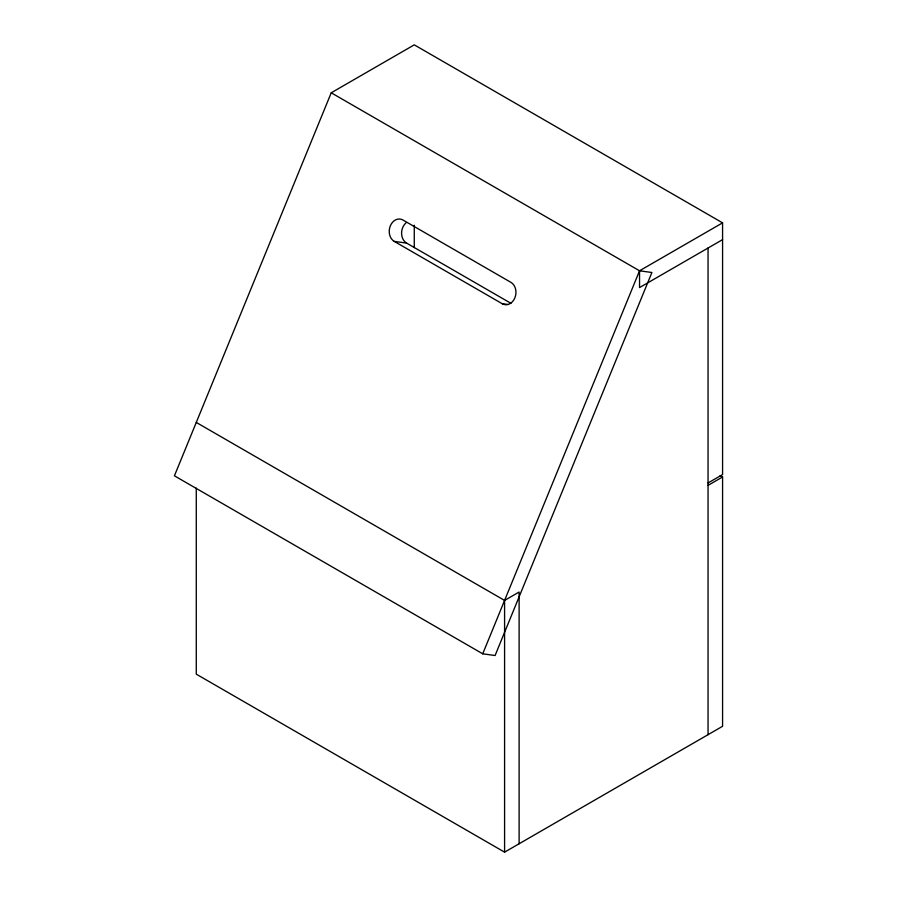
<?xml version="1.0" encoding="UTF-8"?>
<svg xmlns="http://www.w3.org/2000/svg" width="897" height="897" viewBox="0 0 897 897"><rect width="100%" height="100%" fill="white"/><g stroke="black" fill="none" stroke-linecap="round" stroke-linejoin="round"><path stroke-width="1.35" d="M331.228 92.795L174.422 475.814L482.732 653.812L495.088 655.516L651.895 272.497L639.539 270.793L331.228 92.795L414.268 44.85L722.578 222.848L722.578 474.569L708.047 482.956M482.732 653.812L639.539 270.793L722.578 222.848M722.578 239.634L639.539 287.578L639.539 270.793M196.275 422.431L504.585 600.429L519.116 592.042L519.116 843.763M708.047 485.355L722.578 476.969L722.578 726.29L504.585 852.15L196.275 674.152L196.275 488.159M394.243 241.383L502.208 303.713A11.739 9.329 -82.2 0 0 514.878 297.838A11.739 9.329 -82.2 0 0 510.942 282.364L402.988 220.034A11.739 9.329 -82.2 0 0 390.307 225.921A11.739 9.329 -82.2 0 0 394.243 241.383L406.599 243.087L510.92 303.309M502.208 303.713L507.702 304.475M720.156 475.567L722.578 476.969M708.047 248.02L708.047 734.677M504.585 600.429L504.585 852.15M414.268 225.248L414.268 247.628M406.599 243.087A11.739 9.329 -82.2 0 1 405.971 222.916"/></g></svg>
